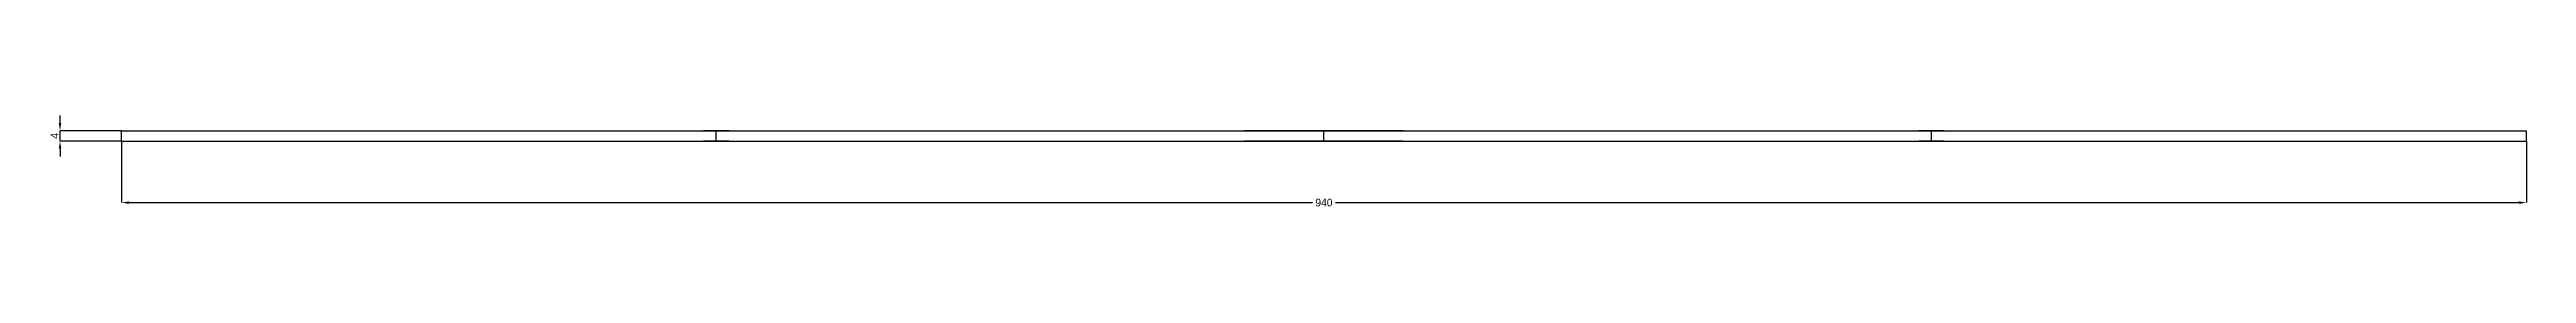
# Model space of a CAD drawing. Header units: millimetres. Extents: x -28 to 1760, y -130 to 940.
# Drawn here: x 792 to 1760, y -26 to 10 of the extents above; entities that cross this region are included whole.
import ezdxf

# ---------------------------------------------------------------- set-up
doc = ezdxf.new("R2010")
doc.units = ezdxf.units.MM
doc.layers.add('DIMENSIONS', color=7, linetype='Continuous')
doc.layers.add('YZ', color=7, linetype='Continuous')
doc.dimstyles.get("Standard").update_dxf_attribs({"dimtxt": 2.5, "dimasz": 2.5, "dimexe": 1.25, "dimexo": 0.625, "dimtad": 1, "dimcen": 2.5, "dimazin": 3, "dimtfac": 1, "dimtmove": 0, "dimatfit": 3})

# ---------------------------------------------------------------- blocks, each defined once
blk = doc.blocks.new('_CLOSEDFILLED')
at = {"color": 0, "linetype": 'BYBLOCK'}
blk.add_solid([(-1, 0.16), (0, 0), (-1, -0.16)], dxfattribs=at)
blk = doc.blocks.new('*D5')
for p, q in [((820, 0), (820, -24)), ((1760, 0), (1760, -24)), ((823, -24), (1285.5, -24)), ((1294.5, -24), (1757, -24))]:
    blk.add_line(p, q)
at = {"layer": 'Defpoints'}
for p in [(820, 0), (1760, 0), (820, -24)]:
    blk.add_point(p, dxfattribs=at)
at = {"layer": 'DIMENSIONS', "xscale": 3, "yscale": 3, "rotation": 180}
blk.add_blockref('_CLOSEDFILLED', (820, -24), dxfattribs=at)
at = {"layer": 'DIMENSIONS', "xscale": 3, "yscale": 3}
blk.add_blockref('_CLOSEDFILLED', (1760, -24), dxfattribs=at)
at = {"layer": 'DIMENSIONS', "insert": (1290, -24), "char_height": 3, "attachment_point": 5}
blk.add_mtext('940', dxfattribs=at)
blk = doc.blocks.new('*D6')
for p, q in [((796, 7), (796, 10)), ((820, 4), (796, 4)), ((796, 0), (796, 4)), ((820, 0), (796, 0)), ((796, -3), (796, -6))]:
    blk.add_line(p, q)
at = {"layer": 'Defpoints'}
for p in [(796, 0), (820, 4), (820, 0)]:
    blk.add_point(p, dxfattribs=at)
at = {"layer": 'DIMENSIONS', "xscale": 3, "yscale": 3}
for p, rotation in [((796, 4), 270), ((796, 0), 90)]:
    blk.add_blockref('_CLOSEDFILLED', p, dxfattribs=dict(at, rotation=rotation))
at = {"layer": 'DIMENSIONS', "insert": (793.875, 2), "char_height": 3, "attachment_point": 5, "rotation": 90}
blk.add_mtext('4', dxfattribs=at)

msp = doc.modelspace()

# ---------------------------------------------------------------- linework, layer by layer
at = {"layer": 'YZ'}
for points in [[(820, 0), (820, 4)], [(820, 4), (1760, 4)], [(820, 0), (820, 4)], [(820, 4), (1760, 4)], [(820, 0), (1760, 0)], [(820, 0), (1760, 0)], [(1052.5, 4), (1054.5337, 4), (1056.2157, 4), (1057.2553, 4), (1057.4726, 4), (1056.8301, 4), (1055.4389, 4), (1053.5396, 4), (1051.4604, 4), (1049.5611, 4), (1048.1699, 4), (1047.5274, 4), (1047.7447, 4), (1048.7843, 4), (1050.4663, 4), (1052.5, 4)], [(1052.5, 0), (1054.5337, 0), (1056.2157, 0), (1057.2553, 0), (1057.4726, 0), (1056.8301, 0), (1055.4389, 0), (1053.5396, 0), (1051.4604, 0), (1049.5611, 0), (1048.1699, 0), (1047.5274, 0), (1047.7447, 0), (1048.7843, 0), (1050.4663, 0), (1052.5, 0)], [(1052.5, 0), (1052.5, 4)], [(1290, 4), (1293.9642, 4), (1297.8633, 4), (1301.6333, 4), (1305.2122, 4), (1308.5414, 4), (1311.5662, 4), (1314.2368, 4), (1316.5094, 4), (1318.3468, 4), (1319.7187, 4), (1320.6026, 4), (1320.9841, 4), (1320.8568, 4), (1320.2228, 4), (1319.0925, 4), (1317.4846, 4), (1315.4253, 4), (1312.9486, 4), (1310.0951, 4), (1306.9116, 4), (1303.4504, 4), (1299.7684, 4), (1295.9259, 4), (1291.9862, 4), (1288.0138, 4), (1284.0741, 4), (1280.2316, 4), (1276.5496, 4), (1273.0884, 4), (1269.9049, 4), (1267.0514, 4), (1264.5747, 4), (1262.5154, 4), (1260.9075, 4), (1259.7772, 4), (1259.1432, 4), (1259.0159, 4), (1259.3974, 4), (1260.2813, 4), (1261.6532, 4), (1263.4906, 4), (1265.7632, 4), (1268.4338, 4), (1271.4586, 4), (1274.7878, 4), (1278.3667, 4), (1282.1367, 4), (1286.0358, 4), (1290, 4)], [(1290, 0), (1293.9642, 0), (1297.8633, 0), (1301.6333, 0), (1305.2122, 0), (1308.5414, 0), (1311.5662, 0), (1314.2368, 0), (1316.5094, 0), (1318.3468, 0), (1319.7187, 0), (1320.6026, 0), (1320.9841, 0), (1320.8568, 0), (1320.2228, 0), (1319.0925, 0), (1317.4846, 0), (1315.4253, 0), (1312.9486, 0), (1310.0951, 0), (1306.9116, 0), (1303.4504, 0), (1299.7684, 0), (1295.9259, 0), (1291.9862, 0), (1288.0138, 0), (1284.0741, 0), (1280.2316, 0), (1276.5496, 0), (1273.0884, 0), (1269.9049, 0), (1267.0514, 0), (1264.5747, 0), (1262.5154, 0), (1260.9075, 0), (1259.7772, 0), (1259.1432, 0), (1259.0159, 0), (1259.3974, 0), (1260.2813, 0), (1261.6532, 0), (1263.4906, 0), (1265.7632, 0), (1268.4338, 0), (1271.4586, 0), (1274.7878, 0), (1278.3667, 0), (1282.1367, 0), (1286.0358, 0), (1290, 0)], [(1290, 0), (1290, 4)], [(1527.5, 4), (1529.5337, 4), (1531.2157, 4), (1532.2553, 4), (1532.4726, 4), (1531.8301, 4), (1530.4389, 4), (1528.5396, 4), (1526.4604, 4), (1524.5611, 4), (1523.1699, 4), (1522.5274, 4), (1522.7447, 4), (1523.7843, 4), (1525.4663, 4), (1527.5, 4)], [(1527.5, 0), (1529.5337, 0), (1531.2157, 0), (1532.2553, 0), (1532.4726, 0), (1531.8301, 0), (1530.4389, 0), (1528.5396, 0), (1526.4604, 0), (1524.5611, 0), (1523.1699, 0), (1522.5274, 0), (1522.7447, 0), (1523.7843, 0), (1525.4663, 0), (1527.5, 0)], [(1527.5, 0), (1527.5, 4)], [(1760, 0), (1760, 4)], [(1760, 0), (1760, 4)]]:
    msp.add_lwpolyline(points, dxfattribs=at)

# ---------------------------------------------------------------- dimensions: what is measured, and where the dimension line sits
at = {"layer": 'DIMENSIONS'}
dim = msp.add_linear_dim(base=(796, 0), p1=(820, 0), p2=(820, 4), angle=90, dimstyle='Standard', override={"dimtxt": 3, "dimasz": 3, "dimdec": 3}, dxfattribs=at)
dim.commit()
dim.dimension.update_dxf_attribs({"geometry": '*D6', "text_midpoint": (793.875, 2)})
dim = msp.add_linear_dim(base=(820, -24), p1=(820, 0), p2=(1760, 0), dimstyle='Standard', override={"dimtxt": 3, "dimasz": 3, "dimdec": 3}, dxfattribs=at)
dim.commit()
dim.dimension.update_dxf_attribs({"geometry": '*D5', "text_midpoint": (1290, -24)})

doc.saveas('drawing.dxf')
